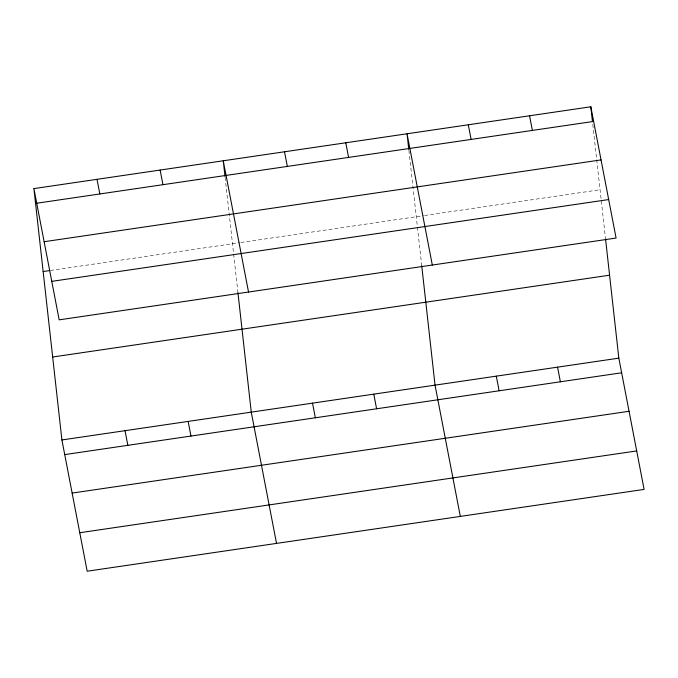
<?xml version="1.0" encoding="UTF-8"?>
<svg xmlns="http://www.w3.org/2000/svg" width="678" height="678" viewBox="0 0 678 678"><rect width="100%" height="100%" fill="white"/><g stroke="black" fill="none" stroke-linecap="round" stroke-linejoin="round"><path stroke-width="0.51" stroke-dasharray="3.39 2.54" d="M50.384 270.48L239.766 242.665M240.8 242.512L423.547 215.663M424.581 215.511L600.064 189.738M592.784 124.413L605.403 237.681M408.885 150.372L417.326 226.113M417.436 227.155L421.733 265.717M225.104 177.365L233.537 253.106M233.656 254.148L237.953 292.718"/><path stroke-width="1.02" d="M33.9 188.594L590.818 106.785L616.09 238.046L59.172 319.846L33.9 188.594L61.91 439.954L87.182 571.215L644.1 489.406L618.828 358.154L605.522 238.724M36.722 203.231L593.64 121.421M44.129 241.715L601.047 159.906M43.146 271.539L49.35 270.632M51.765 281.362L608.683 199.561M52.664 357.009L609.581 275.2M61.91 439.954L618.828 358.154M64.724 454.599L621.641 372.79M72.139 493.075L629.057 411.275M79.775 532.73L636.693 450.929M529.56 115.785L532.374 130.422M557.562 367.154L560.384 381.79M468.295 124.786L471.117 139.422M496.304 376.154L499.118 390.791M432.31 265.039L407.037 133.778L408.766 149.338M460.32 516.407L435.039 385.146L421.733 265.717M345.772 142.778L348.594 157.415M373.781 394.147L376.595 408.783M284.514 151.779L287.328 166.415M312.516 403.147L315.338 417.784M248.529 292.032L223.248 160.779L224.986 176.331M276.531 543.4L251.258 412.148L237.953 292.718M160.135 170.051L162.957 184.687M188.145 421.419L190.959 436.056M97.013 179.323L99.835 193.959M125.023 430.683L127.845 445.327M590.818 106.785L592.436 121.303"/></g></svg>
